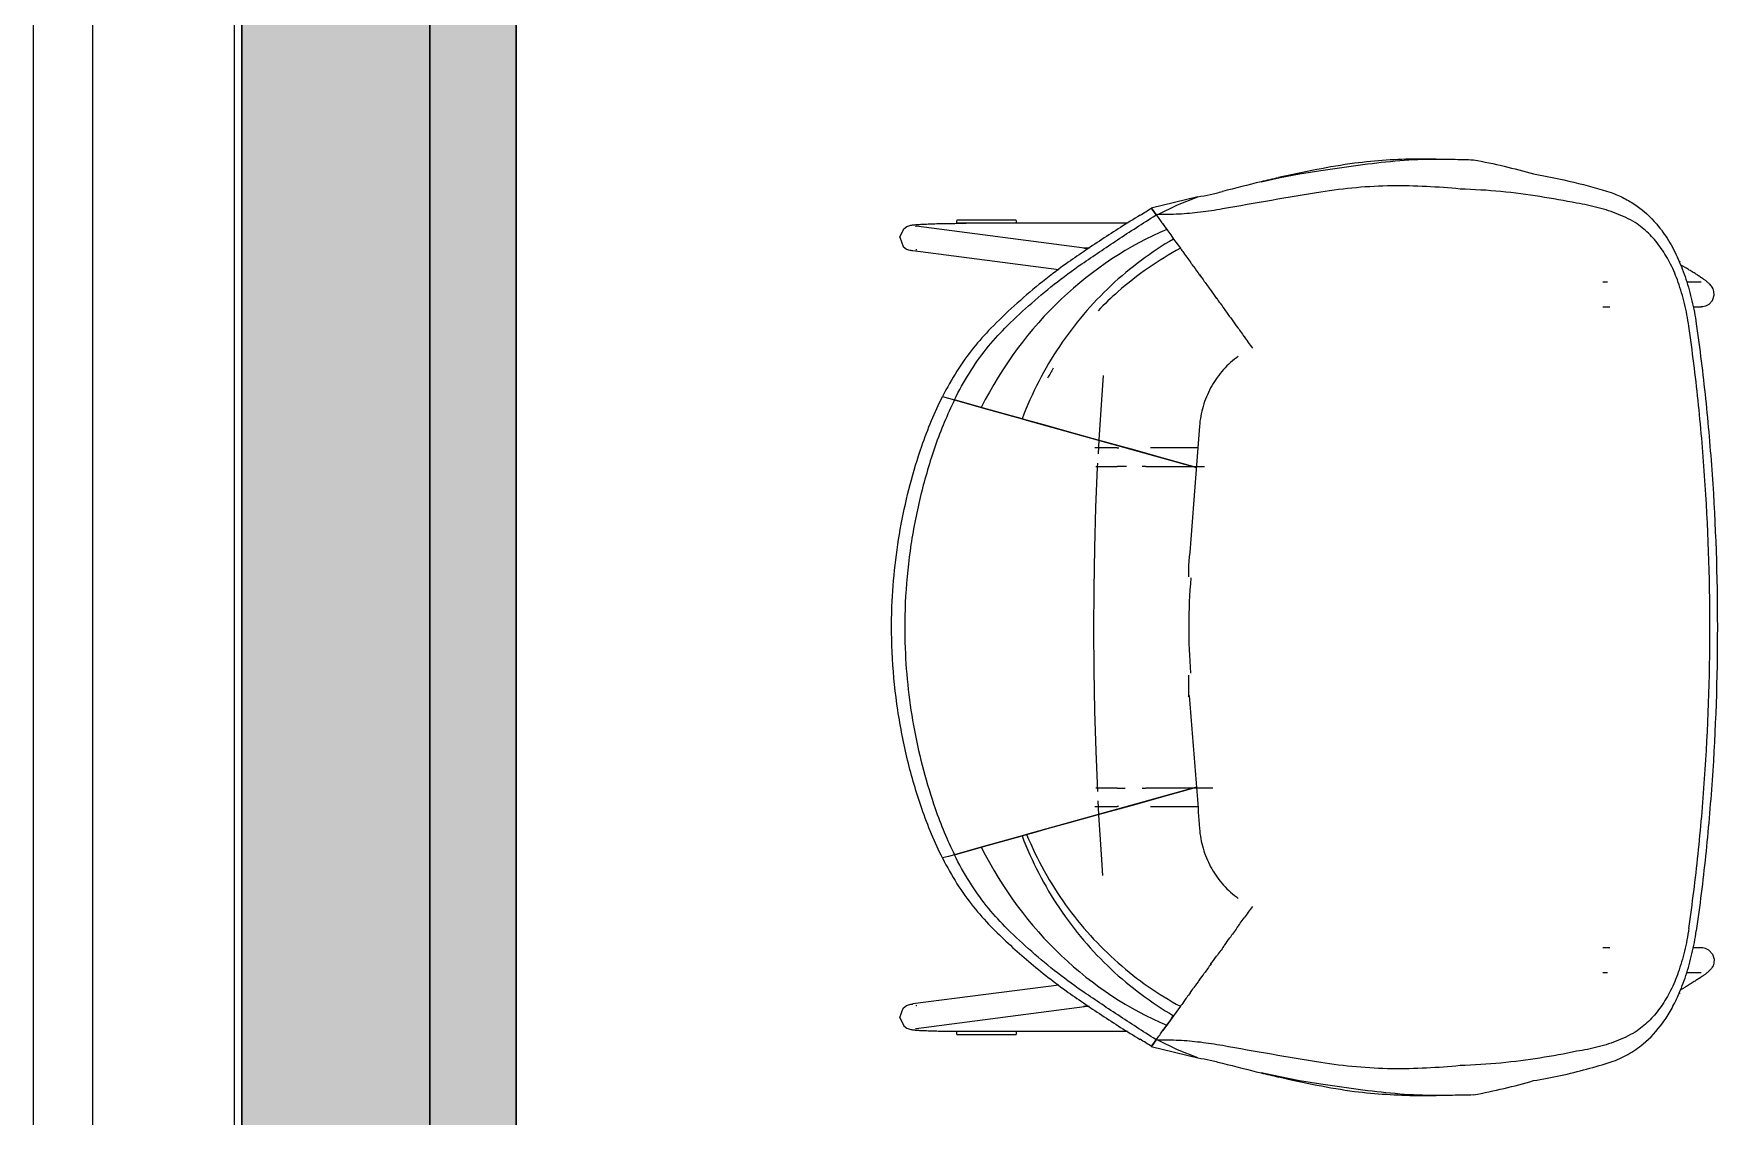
# Model space of a CAD drawing. Header units: millimetres. Extents: x 155927 to 295199, y -4084 to 97293.
# Drawn here: x 185516 to 186608, y 22096 to 22798 of the extents above; entities that cross this region are included whole.
import ezdxf

# ---------------------------------------------------------------- set-up
doc = ezdxf.new("R2010")
doc.units = ezdxf.units.MM
doc.header["$MEASUREMENT"] = 0
for name, color, linetype, lineweight in [('A-WALL', 7, 'CONTINUOUS', 9), ('A-WALL-PATT', 7, 'CONTINUOUS', 9), ('E-ELEC-EQPM', 8, 'CONTINUOUS', 9), ('I-FURN', 8, 'CONTINUOUS', 9), ('I-WALL', 7, 'CONTINUOUS', 9)]:
    doc.layers.add(name, color=color, linetype=linetype, lineweight=lineweight)

msp = doc.modelspace()

# ---------------------------------------------------------------- hatches: boundary and pattern name
at = {"layer": 'A-WALL-PATT'}
h = msp.add_hatch(color=256, dxfattribs=at)
h.paths.add_polyline_path([(185828.8, 15138.6), (185828.8, 16086.8), (185772.8, 16086.8), (185772.8, 15138.6)], flags=0)
h.paths.add_polyline_path([(185828.8, 17610.8), (185828.8, 20110.8), (185772.8, 20110.8), (185772.8, 17610.8)], flags=0)
h.paths.add_polyline_path([(185772.8, 20126.8), (185828.8, 20126.8), (185828.8, 23126.8), (185772.8, 23126.8), (185772.8, 20988.1)], flags=0)
h.paths.add_polyline_path([(185772.8, 23142.8), (185828.8, 23142.8), (185828.8, 24142.8), (185772.8, 24142.8), (185772.8, 23594.8)], flags=0)
h.paths.add_polyline_path([(185828.8, 25674.8), (185828.8, 26142.8), (185772.8, 26142.8), (185772.8, 25674.8)], flags=0)
h.paths.add_polyline_path([(185772.8, 26158.8), (185828.8, 26158.8), (185828.8, 26907.6), (185772.8, 26907.6), (185772.8, 26201.4)], flags=0)
msp.add_hatch(color=256, dxfattribs=at).paths.add_polyline_path([(185772.8, 15106.6), (185772.8, 25879.6), (185650.8, 25879.6), (185650.8, 15106.6)], flags=0)

# ---------------------------------------------------------------- linework, layer by layer
at = {"layer": 'A-WALL', "lineweight": 30}
for p, q in [((185772.8, 15106.6), (185772.8, 25879.6)), ((185650.8, 25757.6), (185650.8, 15707.6))]:
    msp.add_line(p, q, dxfattribs=at)
at = {"layer": 'E-ELEC-EQPM'}
for p, q in [((185515.8, 21005.5), (185515.8, 22887.5)), ((185515.8, 21005.5), (185515.8, 22887.5)), ((185553.9, 22887.5), (185553.9, 21005.5)), ((185645.8, 22836.7), (185645.8, 21056.3)), ((185645.8, 22836.7), (185645.8, 21056.3))]:
    msp.add_line(p, q, dxfattribs=at)
at = {"layer": 'I-FURN'}
for p, q in [((186336.6, 22707), (186350.4, 22709.3)), ((186425.2, 22716.6), (186416.8, 22716.6)), ((186311.7, 22701.9), (186324, 22704.6)), ((186324, 22704.6), (186336.6, 22707)), ((186255.6, 22688.5), (186240.5, 22684.8)), ((186244.8, 22680.7), (186257.6, 22687)), ((186270.8, 22692.1), (186255.6, 22688.5)), ((186257.6, 22687), (186270.8, 22692.1)), ((186152.9, 22677), (186114.4, 22677)), ((186114.4, 22675), (186114.4, 22676.9)), ((186152.9, 22676.9), (186152.9, 22675)), ((186240.6, 22684.9), (186243.8, 22680.4)), ((186243.8, 22680.5), (186240.6, 22684.8)), ((186243.7, 22680.5), (186240.6, 22684.8)), ((186243.4, 22680.2), (186243.8, 22680.5)), ((186244.8, 22680.7), (186243.8, 22680.4)), ((186077.5, 22666), (186080, 22671.5)), ((186077.5, 22666), (186079.7, 22660)), ((186080, 22671.5), (186082.1, 22672.9)), ((186082.1, 22672.9), (186083.3, 22673.4)), ((186083.3, 22673.4), (186084, 22673.6)), ((186084, 22673.6), (186084.6, 22673.7)), ((186084.6, 22673.7), (186085.2, 22673.8)), ((186085.2, 22673.8), (186085.8, 22673.9)), ((186085.8, 22673.9), (186086.3, 22674)), ((186086.3, 22674), (186086.9, 22674)), ((186086.9, 22674), (186087.5, 22674.1)), ((186087.5, 22674.1), (186088.1, 22674.2)), ((186087.7, 22673.2), (186087.8, 22673.2)), ((186087.8, 22673.2), (186087.9, 22673.1)), ((186087.9, 22673.1), (186088, 22673.1)), ((186197.2, 22658.9), (186088, 22673.1)), ((186088.1, 22674.2), (186088.8, 22674.2)), ((186088.8, 22674.2), (186089.6, 22674.3)), ((186089.6, 22674.3), (186090.3, 22674.3)), ((186090.3, 22674.3), (186091.1, 22674.4)), ((186091.1, 22674.4), (186092, 22674.4)), ((186092, 22674.4), (186092.9, 22674.5)), ((186092.9, 22674.5), (186093.8, 22674.5)), ((186093.8, 22674.5), (186094.8, 22674.5)), ((186094.8, 22674.5), (186095.8, 22674.6)), ((186095.8, 22674.6), (186096.9, 22674.6)), ((186096.9, 22674.6), (186097.9, 22674.7)), ((186097.9, 22674.7), (186099.1, 22674.7)), ((186099.1, 22674.7), (186100.2, 22674.7)), ((186100.2, 22674.7), (186101.4, 22674.8)), ((186101.4, 22674.8), (186102.6, 22674.8)), ((186102.6, 22674.8), (186103.8, 22674.8)), ((186103.8, 22674.8), (186105.1, 22674.8)), ((186105.1, 22674.8), (186106.4, 22674.9)), ((186106.4, 22674.9), (186107.7, 22674.9)), ((186107.7, 22674.9), (186109, 22674.9)), ((186109, 22674.9), (186110.4, 22674.9)), ((186110.4, 22674.9), (186111.8, 22674.9)), ((186111.8, 22674.9), (186113.1, 22674.9)), ((186113.1, 22674.9), (186114.5, 22675)), ((186120.5, 22675), (186114.4, 22675)), ((186114.5, 22675), (186115.9, 22675)), ((186115.9, 22675), (186117.3, 22675)), ((186117.3, 22675), (186118.7, 22675)), ((186118.7, 22675), (186120.1, 22675)), ((186120.1, 22675), (186120.5, 22675)), ((186225, 22675), (186120.5, 22675)), ((186247.9, 22674.8), (186250.6, 22671)), ((186250.6, 22671), (186253.1, 22667.5)), ((186253.1, 22667.5), (186255, 22664.8)), ((186255, 22664.8), (186259.4, 22658.8)), ((186079.7, 22660), (186081.9, 22658.3)), ((186081.9, 22658.3), (186083.2, 22657.8)), ((186083.2, 22657.8), (186084, 22657.6)), ((186084, 22657.6), (186084.6, 22657.5)), ((186084.6, 22657.5), (186085.2, 22657.4)), ((186085.2, 22657.4), (186085.7, 22657.3)), ((186085.7, 22657.3), (186086, 22657.3)), ((186086, 22657.3), (186180.5, 22645)), ((186087.8, 22658), (186087.9, 22658.1)), ((186087.9, 22658.1), (186088.2, 22658.1)), ((186088.2, 22658.1), (186088.6, 22658.1)), ((186196.6, 22659), (186200.4, 22659)), ((186197.2, 22658.9), (186198.6, 22658.7)), ((186583.3, 22650.4), (186583.1, 22650)), ((186586.7, 22646.3), (186583.6, 22648)), ((186586.9, 22646.2), (186586.7, 22646.3)), ((186587.5, 22645.8), (186586.9, 22646.2)), ((186588.2, 22645.4), (186587.5, 22645.8)), ((186588.8, 22645), (186588.2, 22645.4)), ((186589.4, 22644.7), (186588.8, 22645)), ((186590.1, 22644.3), (186589.4, 22644.7)), ((186590.7, 22643.9), (186590.1, 22644.3)), ((186591.3, 22643.5), (186590.7, 22643.9)), ((186591.9, 22643.1), (186591.3, 22643.5)), ((186592.5, 22642.8), (186591.9, 22643.1)), ((186593.1, 22642.4), (186592.5, 22642.8)), ((186536.4, 22636.9), (186533.4, 22636.9)), ((186597.2, 22636.9), (186587.7, 22636.9)), ((186593.7, 22642), (186593.1, 22642.4)), ((186594.3, 22641.7), (186593.7, 22642)), ((186594.8, 22641.3), (186594.3, 22641.7)), ((186595.4, 22641), (186594.8, 22641.3)), ((186595.9, 22640.6), (186595.4, 22641)), ((186596.4, 22640.3), (186595.9, 22640.6)), ((186596.9, 22639.9), (186596.4, 22640.3)), ((186597.4, 22639.6), (186596.9, 22639.9)), ((186597.9, 22639.2), (186597.4, 22639.6)), ((186598.4, 22638.9), (186597.9, 22639.2)), ((186598.8, 22638.6), (186598.4, 22638.9)), ((186599.2, 22638.3), (186598.8, 22638.6)), ((186599.7, 22638), (186599.2, 22638.3)), ((186600.1, 22637.7), (186599.7, 22638)), ((186600.5, 22637.4), (186600.1, 22637.7)), ((186600.8, 22637.1), (186600.5, 22637.4)), ((186601.2, 22636.8), (186600.8, 22637.1)), ((186601.5, 22636.5), (186601.2, 22636.8)), ((186601.9, 22636.2), (186601.5, 22636.5)), ((186602.2, 22635.9), (186601.9, 22636.2)), ((186602.6, 22635.5), (186602.2, 22635.9)), ((186603, 22635.2), (186602.6, 22635.5)), ((186603.3, 22634.7), (186603, 22635.2)), ((186603.8, 22634.2), (186603.3, 22634.7)), ((186604.2, 22633.5), (186603.8, 22634.2)), ((186604.8, 22632.4), (186604.2, 22633.5)), ((186605.3, 22630.8), (186604.8, 22632.4)), ((186533.4, 22620.9), (186537.9, 22620.9)), ((186591.8, 22620.9), (186597.2, 22620.9)), ((186598.1, 22620.9), (186597.2, 22620.9)), ((186599.8, 22621.3), (186598.1, 22620.9)), ((186602.1, 22622.4), (186599.8, 22621.3)), ((186604.4, 22625), (186602.1, 22622.4)), ((186604.4, 22625), (186605.5, 22628.3)), ((186605.5, 22628.3), (186605.3, 22630.8)), ((186296.9, 22588.7), (186295.7, 22587.8)), ((186209.3, 22576.3), (186208.2, 22560.4)), ((186105.2, 22562.6), (186109, 22561.5)), ((186105.2, 22562.6), (186109, 22561.5)), ((186109, 22561.5), (186112.9, 22560.4)), ((186109, 22561.5), (186112.9, 22560.4)), ((186130.3, 22555.6), (186112.9, 22560.4)), ((186112.9, 22560.4), (186130.3, 22555.6)), ((186156.7, 22548.2), (186130.3, 22555.6)), ((186130.3, 22555.6), (186156.7, 22548.2)), ((186208.2, 22560.4), (186206.6, 22534.5)), ((186159.7, 22547.3), (186156.7, 22548.2)), ((186156.7, 22548.2), (186159.7, 22547.3)), ((186159.7, 22547.3), (186269.8, 22516.6)), ((186163.8, 22546.2), (186159.7, 22547.3)), ((186173.2, 22543.6), (186163.8, 22546.2)), ((186187.5, 22539.6), (186173.2, 22543.6)), ((186206, 22534.4), (186187.5, 22539.6)), ((186227.6, 22528.4), (186206, 22534.4)), ((186206.6, 22534.5), (186206.1, 22525.5)), ((186218.4, 22529.3), (186203.9, 22529.3)), ((186218.4, 22529.3), (186219.4, 22529.3)), ((186251.3, 22521.8), (186227.6, 22528.4)), ((186270.8, 22529.3), (186240.1, 22529.3)), ((186204.5, 22517.3), (186218.4, 22517.3)), ((186204.6, 22490.6), (186205.7, 22516.8)), ((186205.7, 22516.8), (186205.8, 22519.4)), ((186219.3, 22517.3), (186218.4, 22517.3)), ((186220.2, 22517.3), (186219.3, 22517.3)), ((186221.3, 22517.3), (186220.2, 22517.3)), ((186222.3, 22517.3), (186221.3, 22517.3)), ((186223.3, 22517.3), (186222.3, 22517.3)), ((186224.4, 22517.3), (186223.3, 22517.3)), ((186235.8, 22517.3), (186234.6, 22517.3)), ((186236.9, 22517.3), (186235.8, 22517.3)), ((186236.9, 22517.3), (186275.1, 22517.3)), ((186269.8, 22516.6), (186251.3, 22521.8)), ((186203.9, 22464.4), (186204.6, 22490.6)), ((186203.4, 22438), (186203.9, 22464.4)), ((186203.3, 22411.6), (186203.4, 22438)), ((186203.5, 22385.2), (186203.3, 22411.6)), ((186203.9, 22358.9), (186203.5, 22385.2)), ((186204.7, 22332.6), (186203.9, 22358.9)), ((186264.7, 22367.9), (186265.1, 22368.7)), ((186205.8, 22306.5), (186204.7, 22332.6)), ((186269.8, 22309.3), (186159.7, 22278.6)), ((186218.4, 22308.7), (186204.5, 22308.7)), ((186218.4, 22308.7), (186219.4, 22308.7)), ((186219.4, 22308.7), (186220.4, 22308.7)), ((186220.4, 22308.7), (186221.4, 22308.7)), ((186221.4, 22308.7), (186222.4, 22308.7)), ((186222.4, 22308.7), (186223.5, 22308.7)), ((186234.7, 22308.7), (186235.9, 22308.7)), ((186235.9, 22308.7), (186236.9, 22308.7)), ((186280.5, 22308.7), (186236.9, 22308.7)), ((186251.3, 22304.2), (186269.8, 22309.3)), ((186203.9, 22296.7), (186218.4, 22296.7)), ((186206, 22291.5), (186227.6, 22297.5)), ((186206.6, 22291.4), (186206.1, 22300.4)), ((186219.3, 22296.7), (186218.4, 22296.7)), ((186227.6, 22297.5), (186251.3, 22304.2)), ((186240.1, 22296.7), (186270.8, 22296.7)), ((186173.2, 22282.4), (186187.5, 22286.3)), ((186187.5, 22286.3), (186206, 22291.5)), ((186208.2, 22265.6), (186206.6, 22291.4)), ((186130.3, 22270.4), (186156.7, 22277.7)), ((186156.7, 22277.7), (186130.3, 22270.4)), ((186156.7, 22277.7), (186159.7, 22278.6)), ((186159.7, 22278.6), (186156.7, 22277.7)), ((186159.7, 22278.6), (186163.8, 22279.7)), ((186163.8, 22279.7), (186173.2, 22282.4)), ((186109, 22264.4), (186105.2, 22263.4)), ((186109, 22264.4), (186105.2, 22263.4)), ((186112.9, 22265.5), (186109, 22264.4)), ((186112.9, 22265.5), (186109, 22264.4)), ((186112.9, 22265.5), (186130.3, 22270.4)), ((186130.3, 22270.4), (186112.9, 22265.5)), ((186209.2, 22252), (186208.2, 22265.6)), ((186295.7, 22238.1), (186296.9, 22237.2)), ((186537.9, 22205.1), (186533.4, 22205.1)), ((186597.2, 22205.1), (186591.8, 22205.1)), ((186598.1, 22205), (186597.2, 22205.1)), ((186599.8, 22204.7), (186598.1, 22205)), ((186602.1, 22203.5), (186599.8, 22204.7)), ((186604.4, 22201), (186602.1, 22203.5)), ((186604.4, 22201), (186605.5, 22197.7)), ((186605.3, 22195.1), (186604.8, 22193.5)), ((186605.5, 22197.7), (186605.3, 22195.1)), ((186533.4, 22189.1), (186536.4, 22189.1)), ((186587.7, 22189.1), (186597.2, 22189.1)), ((186594.3, 22184.3), (186593.7, 22183.9)), ((186594.8, 22184.6), (186594.3, 22184.3)), ((186595.4, 22185), (186594.8, 22184.6)), ((186595.9, 22185.3), (186595.4, 22185)), ((186596.4, 22185.7), (186595.9, 22185.3)), ((186596.9, 22186), (186596.4, 22185.7)), ((186597.4, 22186.4), (186596.9, 22186)), ((186597.9, 22186.7), (186597.4, 22186.4)), ((186598.4, 22187), (186597.9, 22186.7)), ((186598.8, 22187.3), (186598.4, 22187)), ((186599.2, 22187.6), (186598.8, 22187.3)), ((186599.7, 22187.9), (186599.2, 22187.6)), ((186600.1, 22188.3), (186599.7, 22187.9)), ((186600.5, 22188.6), (186600.1, 22188.3)), ((186600.8, 22188.8), (186600.5, 22188.6)), ((186601.2, 22189.1), (186600.8, 22188.8)), ((186601.5, 22189.4), (186601.2, 22189.1)), ((186601.9, 22189.7), (186601.5, 22189.4)), ((186602.2, 22190.1), (186601.9, 22189.7)), ((186602.6, 22190.4), (186602.2, 22190.1)), ((186603, 22190.8), (186602.6, 22190.4)), ((186603.3, 22191.2), (186603, 22190.8)), ((186603.8, 22191.7), (186603.3, 22191.2)), ((186604.2, 22192.5), (186603.8, 22191.7)), ((186604.8, 22193.5), (186604.2, 22192.5)), ((186180.6, 22181), (186086, 22168.7)), ((186583.1, 22175.9), (186583.3, 22175.5)), ((186583.6, 22177.9), (186586.7, 22179.7)), ((186586.9, 22179.8), (186586.7, 22179.7)), ((186587.5, 22180.1), (186586.9, 22179.8)), ((186588.2, 22180.5), (186587.5, 22180.1)), ((186588.8, 22180.9), (186588.2, 22180.5)), ((186589.4, 22181.3), (186588.8, 22180.9)), ((186590.1, 22181.7), (186589.4, 22181.3)), ((186590.7, 22182), (186590.1, 22181.7)), ((186591.3, 22182.4), (186590.7, 22182)), ((186591.9, 22182.8), (186591.3, 22182.4)), ((186592.5, 22183.2), (186591.9, 22182.8)), ((186593.1, 22183.5), (186592.5, 22183.2)), ((186593.7, 22183.9), (186593.1, 22183.5)), ((186077.5, 22159.9), (186079.7, 22165.9)), ((186079.7, 22165.9), (186081.9, 22167.6)), ((186081.9, 22167.6), (186083.2, 22168.1)), ((186083.2, 22168.1), (186084, 22168.3)), ((186084, 22168.3), (186084.6, 22168.5)), ((186084.6, 22168.5), (186085.2, 22168.6)), ((186085.2, 22168.6), (186085.7, 22168.6)), ((186085.7, 22168.6), (186086, 22168.7)), ((186087.8, 22167.9), (186087.9, 22167.9)), ((186087.9, 22167.9), (186088.2, 22167.8)), ((186088, 22152.8), (186197.2, 22167)), ((186088.2, 22167.8), (186088.6, 22167.8)), ((186200.4, 22167), (186196.6, 22167)), ((186197.2, 22167), (186198.6, 22167.3)), ((186259.4, 22167.2), (186255, 22161.1)), ((186077.5, 22159.9), (186080, 22154.5)), ((186080, 22154.5), (186082.1, 22153)), ((186082.1, 22153), (186083.3, 22152.6)), ((186083.3, 22152.6), (186084, 22152.3)), ((186084, 22152.3), (186084.6, 22152.2)), ((186084.6, 22152.2), (186085.2, 22152.1)), ((186085.2, 22152.1), (186085.8, 22152)), ((186085.8, 22152), (186086.3, 22152)), ((186086.3, 22152), (186086.9, 22151.9)), ((186086.9, 22151.9), (186087.5, 22151.8)), ((186087.5, 22151.8), (186088.1, 22151.8)), ((186087.7, 22152.8), (186087.8, 22152.8)), ((186087.8, 22152.8), (186087.9, 22152.8)), ((186087.9, 22152.8), (186088, 22152.8)), ((186088.1, 22151.8), (186088.8, 22151.7)), ((186088.8, 22151.7), (186089.6, 22151.7)), ((186089.6, 22151.7), (186090.3, 22151.6)), ((186090.3, 22151.6), (186091.1, 22151.6)), ((186091.1, 22151.6), (186092, 22151.5)), ((186092, 22151.5), (186092.9, 22151.5)), ((186092.9, 22151.5), (186093.8, 22151.4)), ((186093.8, 22151.4), (186094.8, 22151.4)), ((186250.6, 22154.9), (186247.9, 22151.2)), ((186255, 22161.1), (186250.6, 22154.9)), ((186094.8, 22151.4), (186095.8, 22151.3)), ((186095.8, 22151.3), (186096.9, 22151.3)), ((186096.9, 22151.3), (186097.9, 22151.3)), ((186097.9, 22151.3), (186099.1, 22151.2)), ((186099.1, 22151.2), (186100.2, 22151.2)), ((186100.2, 22151.2), (186101.4, 22151.2)), ((186101.4, 22151.2), (186102.6, 22151.1)), ((186102.6, 22151.1), (186103.8, 22151.1)), ((186103.8, 22151.1), (186105.1, 22151.1)), ((186105.1, 22151.1), (186106.4, 22151.1)), ((186106.4, 22151.1), (186107.7, 22151)), ((186107.7, 22151), (186109, 22151)), ((186109, 22151), (186110.4, 22151)), ((186110.4, 22151), (186111.8, 22151)), ((186111.8, 22151), (186113.1, 22151)), ((186113.1, 22151), (186114.5, 22151)), ((186114.4, 22151), (186114.4, 22151.2)), ((186114.4, 22149), (186114.4, 22151)), ((186114.4, 22151), (186120.5, 22151)), ((186114.4, 22149), (186152.9, 22149)), ((186114.5, 22151), (186115.9, 22151)), ((186115.9, 22151), (186117.3, 22151)), ((186117.3, 22151), (186118.7, 22151)), ((186118.7, 22151), (186120.1, 22151)), ((186120.1, 22151), (186120.5, 22151)), ((186120.5, 22151), (186225, 22151)), ((186152.9, 22151), (186152.9, 22149)), ((186240.5, 22141.1), (186255.6, 22137.4)), ((186240.6, 22141.1), (186243.8, 22145.5)), ((186243.8, 22145.5), (186240.6, 22141.1)), ((186240.9, 22141.6), (186243.7, 22145.4)), ((186243.8, 22145.5), (186243.4, 22145.7)), ((186244.8, 22145.3), (186243.8, 22145.5)), ((186257.6, 22138.9), (186244.8, 22145.3)), ((186255.6, 22137.4), (186270.8, 22133.8)), ((186270.8, 22133.8), (186257.6, 22138.9)), ((186324, 22121.4), (186311.7, 22124)), ((186336.6, 22118.9), (186324, 22121.4)), ((186350.4, 22116.7), (186336.6, 22118.9)), ((186416.8, 22109.3), (186425.2, 22109.3))]:
    msp.add_line(p, q, dxfattribs=at)
msp.add_arc((186640.9, 22413), 376.1, 175.1259, 184.5366, dxfattribs=at)
for centre, major_axis, ratio, start_param, end_param in [((187553, 17542), (0, -5312.6), 0.981627, 3.381927, 3.386869), ((188126.3, 18459.8), (5989.8, 0), 0.743145, 1.876602, 1.878583), ((185857.9, 23010.7), (582, 0), 0.743145, 5.413461, 5.430001), ((185857.9, 21815.3), (582, 0), 0.743145, 0.853184, 0.869724), ((187553, 27283.9), (0, -5312.6), 0.981627, 6.037909, 6.042851), ((188126.3, 26366.1), (5989.8, 0), 0.743145, 4.404602, 4.406583)]:
    msp.add_ellipse(centre, major_axis=major_axis, ratio=ratio, start_param=start_param, end_param=end_param, dxfattribs=at)
for points in [[(186372.4, 22713.9), (186364.2, 22712.8), (186347.8, 22710), (186331.3, 22706.5), (186323, 22704.6)], [(186350.4, 22709.3), (186358.6, 22710.5), (186374.7, 22712.8), (186398.7, 22715.7), (186414.4, 22716.6), (186422.2, 22716.6)], [(186413.3, 22716.6), (186406.5, 22716.6), (186392.9, 22716.1), (186379.3, 22714.7), (186372.4, 22713.9)], [(186422.2, 22716.6), (186419.2, 22716.6), (186416.2, 22716.6), (186413.3, 22716.6)], [(186422.2, 22716.6), (186426.8, 22716.6), (186436, 22716.6), (186445, 22716.3), (186449.5, 22716.2)], [(186449.5, 22716.2), (186456.2, 22714.9), (186469.4, 22712.2), (186482.1, 22708.8), (186488.3, 22707)], [(186440.8, 22697.2), (186433.6, 22697.9), (186419, 22699), (186396.5, 22699.5), (186373.6, 22698.4), (186358.1, 22696.4), (186350.4, 22695.2)], [(186488.3, 22707), (186497.3, 22705.4), (186514.8, 22701.9), (186531, 22697.4), (186538.7, 22694.9)], [(186270.8, 22692.1), (186273.4, 22692.6), (186278.7, 22693.6), (186284, 22694.9), (186286.7, 22695.6)], [(186350.4, 22695.2), (186339.8, 22693.5), (186318.5, 22689.9), (186297.3, 22686.2), (186286.7, 22684.3)], [(186516.3, 22688), (186508.6, 22689.6), (186492.8, 22692.4), (186467.5, 22695.9), (186449.8, 22696.9), (186440.8, 22697.2)], [(186555.7, 22674.6), (186551.8, 22677), (186543.7, 22681.1), (186530.5, 22685.3), (186521.1, 22687.3), (186516.3, 22688)], [(186233.3, 22680.2), (186224.7, 22675), (186208.1, 22664.5), (186192.7, 22653.9), (186185.3, 22648.7)], [(186195.5, 22648.7), (186203, 22653.8), (186218.5, 22664.3), (186234.9, 22674.9), (186243.4, 22680.2)], [(186243.7, 22680.5), (186242.9, 22681.7), (186241.9, 22683.1), (186240.6, 22684.8)], [(186243.8, 22680.4), (186245.4, 22678.2), (186246.7, 22676.3), (186247.9, 22674.8)], [(186286.7, 22684.3), (186281.9, 22683.4), (186272.3, 22682), (186258.3, 22680.7), (186249.3, 22680.6), (186244.8, 22680.7)], [(186250.6, 22671), (186226.2, 22660.6), (186179.5, 22630.2), (186143.8, 22582.6), (186130.3, 22555.6)], [(186255, 22664.8), (186240.6, 22656.4), (186213.2, 22636.1), (186179.4, 22596.4), (186163.1, 22564.8), (186156.7, 22548.2)], [(186247.9, 22674.8), (186249, 22673.2), (186249.9, 22672), (186250.6, 22671)], [(186250.6, 22671), (186251.5, 22669.7), (186253.2, 22667.4), (186254.5, 22665.6), (186255, 22664.8)], [(186582.2, 22636.7), (186580.8, 22640.8), (186577.5, 22648.6), (186571.4, 22659), (186564.1, 22667.8), (186558.6, 22672.5), (186555.7, 22674.6)], [(186185.3, 22648.7), (186179.3, 22644.4), (186167.7, 22635.5), (186151.5, 22621.6), (186141.4, 22611.9), (186136.5, 22606.9)], [(186145.5, 22606.9), (186150.5, 22611.9), (186160.8, 22621.6), (186177.4, 22635.5), (186189.3, 22644.4), (186195.5, 22648.7)], [(186268, 22646.9), (186269.2, 22645.2), (186270.5, 22643.4), (186271.9, 22641.4)], [(186582.2, 22651.7), (186584.1, 22647.6), (186587.4, 22638.9), (186591.3, 22624.8), (186593.2, 22614.9), (186593.9, 22609.8)], [(186271.7, 22641.8), (186272.7, 22640.3), (186273.8, 22638.9), (186274.9, 22637.3)], [(186274.9, 22637.3), (186276.3, 22635.4), (186277.7, 22633.4), (186279.3, 22631.3)], [(186278.9, 22631.8), (186280.1, 22630), (186281.5, 22628.2), (186282.8, 22626.3)], [(186589.1, 22608.2), (186588.4, 22613.2), (186586.5, 22623.1), (186583.8, 22632.3), (186582.2, 22636.7)], [(186282.8, 22626.4), (186284.3, 22624.2), (186286, 22622), (186287.6, 22619.7)], [(186287.1, 22620.4), (186287.8, 22619.4), (186288.5, 22618.4), (186289.3, 22617.4)], [(186289.3, 22617.4), (186291.7, 22614), (186294.1, 22610.7), (186296.6, 22607.1)], [(186136.5, 22606.9), (186132.6, 22602.9), (186125, 22594.3), (186114.3, 22579.5), (186108.1, 22568.4), (186105.2, 22562.6)], [(186112.9, 22560.4), (186115.9, 22566.6), (186122.3, 22578.2), (186133.4, 22593.8), (186141.4, 22602.8), (186145.5, 22606.9)], [(186296, 22608.1), (186297.6, 22605.9), (186299.2, 22603.7), (186300.8, 22601.4)], [(186300.7, 22601.5), (186302.5, 22599), (186304.3, 22596.5), (186306.1, 22594)], [(186177, 22581), (186175.7, 22578.9), (186174.5, 22576.7), (186173.3, 22574.5)], [(186295.7, 22587.8), (186292.2, 22585.2), (186285.9, 22579.2), (186278.6, 22568.4), (186273.7, 22556.4), (186272.1, 22547.8), (186271.8, 22543.5)], [(186091.7, 22530.4), (186093.7, 22536.1), (186097.9, 22547.2), (186102.6, 22557.6), (186105.2, 22562.6)], [(186112.9, 22560.4), (186110.6, 22555.7), (186106.2, 22546), (186102.2, 22535.7), (186100.4, 22530.4)], [(186271.8, 22543.5), (186270.7, 22528.5), (186268.4, 22498.5), (186266, 22468.2), (186264.7, 22453)], [(186264.7, 22453), (186264.7, 22450.6), (186264.7, 22448.1), (186264.7, 22445.7)], [(186264.7, 22381.9), (186264.7, 22377.2), (186264.7, 22372.6), (186264.7, 22367.9)], [(186265.1, 22368.7), (186266.3, 22354.2), (186268.6, 22325.4), (186270.8, 22296.7), (186271.8, 22282.5)], [(186105.2, 22263.4), (186102.6, 22268.4), (186097.9, 22278.7), (186093.7, 22289.8), (186091.7, 22295.5)], [(186100.4, 22295.5), (186102.2, 22290.2), (186106.2, 22279.9), (186110.6, 22270.2), (186112.9, 22265.5)], [(186271.8, 22282.5), (186272.1, 22278.1), (186273.7, 22269.5), (186278.6, 22257.5), (186285.9, 22246.7), (186292.2, 22240.7), (186295.7, 22238.1)], [(186156.7, 22277.7), (186163.1, 22261.1), (186179.4, 22229.6), (186213.2, 22189.8), (186240.6, 22169.5), (186255, 22161.1)], [(186159.7, 22278.6), (186166.5, 22262.3), (186183.5, 22231.7), (186217.9, 22193.8), (186245.1, 22174.9), (186259.4, 22167.2)], [(186105.2, 22263.4), (186108.1, 22257.5), (186114.3, 22246.4), (186125, 22231.6), (186132.6, 22223), (186136.5, 22219)], [(186145.5, 22219), (186141.4, 22223.2), (186133.4, 22232.2), (186122.3, 22247.7), (186115.9, 22259.4), (186112.9, 22265.5)], [(186130.3, 22270.4), (186143.8, 22243.3), (186179.5, 22195.7), (186226.2, 22165.3), (186250.6, 22154.9)], [(186306.1, 22231.9), (186304.3, 22229.4), (186302.5, 22226.9), (186300.7, 22224.5)], [(186136.5, 22219), (186143.8, 22211.6), (186159.1, 22197.3), (186176.3, 22183.8), (186185.3, 22177.2)], [(186195.5, 22177.2), (186189.3, 22181.5), (186177.4, 22190.4), (186160.8, 22204.3), (186150.5, 22214.1), (186145.5, 22219)], [(186589.1, 22217.7), (186588.4, 22212.7), (186586.5, 22202.9), (186583.8, 22193.7), (186582.2, 22189.2)], [(186287.6, 22206.2), (186286, 22204), (186284.3, 22201.7), (186282.8, 22199.6)], [(186582.2, 22174.2), (186584.1, 22178.4), (186587.4, 22187), (186591.3, 22201.2), (186593.2, 22211), (186593.9, 22216.1)], [(186278.9, 22194.2), (186280.1, 22195.9), (186281.5, 22197.7), (186282.8, 22199.6)], [(186271.9, 22184.5), (186270.5, 22182.6), (186269.2, 22180.8), (186268, 22179.1)], [(186271.7, 22184.2), (186272.7, 22185.6), (186273.8, 22187.1), (186274.9, 22188.6)], [(186279.3, 22194.7), (186277.7, 22192.6), (186276.3, 22190.5), (186274.9, 22188.6)], [(186582.2, 22189.2), (186580.8, 22185.1), (186577.5, 22177.3), (186571.4, 22166.9), (186564.1, 22158.1), (186558.6, 22153.4), (186555.7, 22151.3)], [(186185.3, 22177.2), (186192.7, 22172), (186208.1, 22161.4), (186224.7, 22150.9), (186233.3, 22145.7)], [(186243.4, 22145.7), (186234.9, 22151), (186218.6, 22161.6), (186203, 22172.1), (186195.5, 22177.2)], [(186265.9, 22176.2), (186264.2, 22173.8), (186261.3, 22169.8), (186259.8, 22167.7), (186259.4, 22167.2)], [(186265.8, 22176), (186266.5, 22177), (186267.2, 22178), (186268, 22179.1)], [(186247.9, 22151.2), (186249, 22152.7), (186249.9, 22154), (186250.6, 22154.9)], [(186250.6, 22154.9), (186251.5, 22156.2), (186252.4, 22157.4), (186253.1, 22158.4)], [(186253.1, 22158.4), (186253.9, 22159.5), (186254.5, 22160.4), (186255, 22161.1)], [(186243.7, 22145.4), (186243, 22144.4), (186242, 22143), (186240.9, 22141.6)], [(186243.8, 22145.5), (186245.4, 22147.7), (186246.7, 22149.6), (186247.9, 22151.2)], [(186286.7, 22141.7), (186281.9, 22142.5), (186272.3, 22144), (186258.3, 22145.2), (186249.3, 22145.3), (186244.8, 22145.3)], [(186350.4, 22130.8), (186339.8, 22132.5), (186318.5, 22136), (186297.3, 22139.7), (186286.7, 22141.7)], [(186555.7, 22151.3), (186551.8, 22149), (186543.7, 22144.8), (186530.5, 22140.6), (186521.1, 22138.7), (186516.3, 22138)], [(186270.8, 22133.8), (186273.4, 22133.3), (186278.7, 22132.3), (186284, 22131), (186286.7, 22130.3)], [(186440.8, 22128.7), (186433.6, 22128), (186419, 22126.9), (186396.5, 22126.4), (186373.6, 22127.6), (186358.1, 22129.5), (186350.4, 22130.8)], [(186516.3, 22138), (186508.6, 22136.3), (186492.8, 22133.5), (186467.5, 22130.1), (186449.8, 22129), (186440.8, 22128.7)], [(186488.3, 22119), (186494.3, 22119.9), (186506.1, 22122.1), (186523, 22126.4), (186533.6, 22129.5), (186538.7, 22131.1)], [(186323, 22121.4), (186331.3, 22119.5), (186347.8, 22115.9), (186364.2, 22113.1), (186372.4, 22112)], [(186449.5, 22109.7), (186456.2, 22111), (186469.4, 22113.8), (186482.1, 22117.1), (186488.3, 22119)], [(186422.2, 22109.4), (186414.4, 22109.4), (186398.7, 22110.3), (186374.7, 22113.1), (186358.6, 22115.5), (186350.4, 22116.7)], [(186372.4, 22112), (186379.3, 22111.2), (186392.9, 22109.9), (186406.5, 22109.4), (186413.3, 22109.4)], [(186413.3, 22109.4), (186416.2, 22109.3), (186419.2, 22109.3), (186422.2, 22109.4)], [(186449.5, 22109.7), (186445, 22109.6), (186436, 22109.4), (186426.8, 22109.3), (186422.2, 22109.4)]]:
    msp.add_open_spline(points, degree=3, dxfattribs=at)
for points, knots in [([(186538.7, 22694.9), (186541.5, 22693.9), (186547, 22691.5), (186557.3, 22685.4), (186567.2, 22676.5), (186576.1, 22664.1), (186580.3, 22656), (186582.2, 22651.7)], [-1, -1, -1, -1, -0.85, -0.7, -0.4, -0.2, 0, 0, 0, 0]), ([(186259.4, 22658.8), (186245.1, 22651.1), (186226.7, 22638.3), (186210.2, 22622.6), (186206.1, 22618.3)], [0, 0, 0, 0, 0.3333333, 0.4510306, 0.4510306, 0.4510306, 0.4510306]), ([(186259.4, 22658.8), (186259.7, 22658.3), (186260.7, 22657), (186263.1, 22653.7), (186265.1, 22650.9), (186265.9, 22649.7)], [-1, -1, -1, -1, -0.8928571, -0.7857143, -0.7142857, -0.7142857, -0.7142857, -0.7142857]), ([(186265.8, 22649.9), (186266.2, 22649.3), (186266.9, 22648.3), (186267.7, 22647.3), (186268, 22646.9)], [-0.71428571, -0.71428571, -0.71428571, -0.71428571, -0.67857143, -0.65678994, -0.65678994, -0.65678994, -0.65678994]), ([(186589.1, 22217.7), (186591.4, 22233.7), (186595.4, 22265.8), (186601, 22330.9), (186603.9, 22413), (186601, 22495.1), (186595.4, 22560.1), (186591.4, 22592.2), (186589.1, 22608.2)], [-1, -1, -1, -1, -0.875, -0.75, -0.5, -0.25, -0.125, 0, 0, 0, 0]), ([(186593.9, 22609.8), (186596.2, 22593.7), (186600.2, 22561.3), (186605.9, 22495.7), (186608.7, 22413), (186605.9, 22330.2), (186600.2, 22264.6), (186596.2, 22232.2), (186593.9, 22216.1)], [-1, -1, -1, -1, -0.875, -0.75, -0.5, -0.25, -0.125, 0, 0, 0, 0]), ([(186091.7, 22295.5), (186088.2, 22305.7), (186082.1, 22326.5), (186075.7, 22359.1), (186072.2, 22392.6), (186071.8, 22433.3), (186076.1, 22471.3), (186083.9, 22505.7), (186088.9, 22522.3), (186091.7, 22530.4)], [-1, -1, -1, -1, -0.861111, -0.722222, -0.583333, -0.444444, -0.222222, -0.111111, 0, 0, 0, 0]), ([(186100.4, 22530.4), (186096.9, 22520.3), (186090.7, 22499.4), (186084.2, 22466.8), (186080.7, 22433.3), (186080.3, 22392.6), (186084.7, 22354.6), (186092.5, 22320.2), (186097.6, 22303.6), (186100.4, 22295.5)], [-1, -1, -1, -1, -0.861111, -0.722222, -0.583333, -0.444444, -0.222222, -0.111111, 0, 0, 0, 0]), ([(186296.6, 22218.8), (186295.1, 22216.6), (186293.4, 22214.3), (186291.7, 22212), (186291.6, 22211.7)], [-0.85714286, -0.85714286, -0.85714286, -0.85714286, -0.78571429, -0.77790979, -0.77790979, -0.77790979, -0.77790979]), ([(186296, 22217.9), (186296.7, 22218.9), (186298.3, 22221.1), (186299.9, 22223.3), (186300.8, 22224.5)], [0.85714286, 0.85714286, 0.85714286, 0.85714286, 0.89285714, 0.93070121, 0.93070121, 0.93070121, 0.93070121]), ([(186287.1, 22205.5), (186287.4, 22206), (186288.9, 22208), (186290.4, 22210.1), (186291.5, 22211.7), (186291.6, 22211.7)], [0.71428571, 0.71428571, 0.71428571, 0.71428571, 0.73214286, 0.78571429, 0.78716796, 0.78716796, 0.78716796, 0.78716796]), ([(186538.7, 22131.1), (186542.5, 22132.4), (186549.7, 22135.7), (186561.3, 22143.6), (186570.6, 22153.6), (186577.7, 22164.8), (186580.8, 22171), (186582.2, 22174.2)], [0, 0, 0, 0, 0.2, 0.4, 0.7, 0.85, 1, 1, 1, 1])]:
    msp.add_open_spline(points, degree=3, knots=knots, dxfattribs=at)
at = {"layer": 'I-WALL', "lineweight": 30}
for p, q in [((185772.8, 23126.8), (185772.8, 20126.8)), ((185828.8, 20126.8), (185828.8, 23126.8))]:
    msp.add_line(p, q, dxfattribs=at)

doc.saveas('drawing.dxf')
